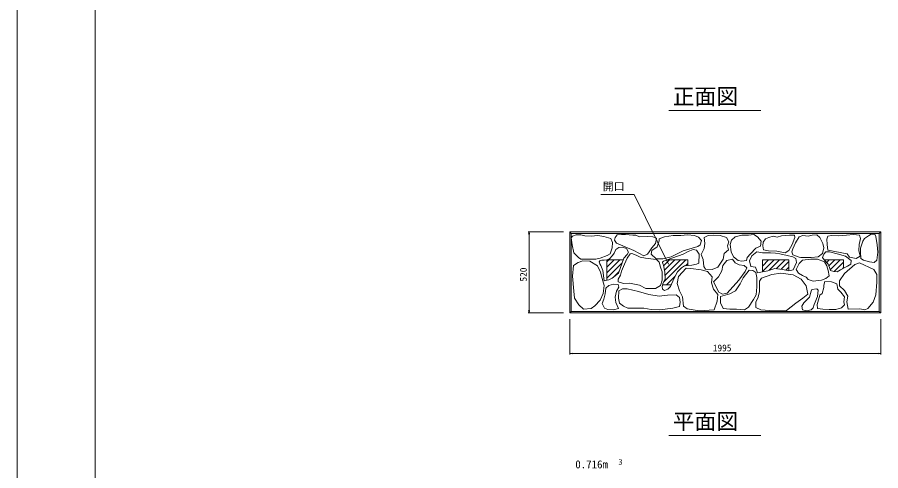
# Model space of a CAD drawing. Units: millimetres on the paper. Extents: x -6 to 835, y 0 to 594.
# Drawn here: x -5.8 to 271.1, y 152 to 297.4 of the extents above; entities that cross this region are included whole.
import ezdxf
from ezdxf.enums import TextEntityAlignment as Align

# ---------------------------------------------------------------- set-up
doc = ezdxf.new("R2010")
doc.units = ezdxf.units.MM
for name, color, linetype, lineweight in [('0_2', 7, 'Continuous', 18), ('D-STR-DIM（寸法）', 7, 'Continuous', 18), ('D-STR-STRn（構造物）', 7, 'Continuous', 18), ('D-STR-TXT（文字）', 2, 'Continuous', 18), ('D-STR（構造物外形線）', 1, 'Continuous', 18), ('D-TTL(外枠）', 2, 'Continuous', 18), ('D-TTL-LINE（枠内）', 2, 'Continuous', 18), ('DEFPOINTS_3', 8, 'Continuous', 18)]:
    doc.layers.add(name, color=color, linetype=linetype, lineweight=lineweight)
doc.layers.add('D-TTL-TXT（文字）', color=7, linetype='Continuous')
doc.styles.add('ＭＳ ゴシック', font='')
doc.styles.get('ＭＳ ゴシック').set_extended_font_data('MS Gothic')

msp = doc.modelspace()

# ---------------------------------------------------------------- linework, layer by layer
at = {"layer": '0_2'}
for p, q in [((158.149, 227.863), (158.274, 228.613)), ((158.274, 228.613), (158.399, 227.863)), ((158.274, 202.613), (158.149, 203.363)), ((158.399, 203.363), (158.274, 202.613)), ((171.32, 189.575), (172.07, 189.7)), ((172.07, 189.45), (171.32, 189.575)), ((270.32, 189.7), (271.07, 189.575)), ((271.07, 189.575), (270.32, 189.45))]:
    msp.add_line(p, q, dxfattribs=at)
at = {"layer": '0_2', "color": 9}
for p, q in [((158.274, 228.613), (158.274, 228.513)), ((158.274, 202.613), (158.274, 202.713)), ((171.32, 189.575), (171.42, 189.575)), ((271.07, 189.575), (270.97, 189.575))]:
    msp.add_line(p, q, dxfattribs=at)
at = {"layer": 'D-STR-DIM（寸法）'}
for p, q in [((169.32, 228.613), (158.024, 228.613)), ((158.274, 228.513), (158.274, 202.713)), ((169.32, 202.613), (158.024, 202.613)), ((171.32, 200.613), (171.32, 189.325)), ((271.07, 200.613), (271.07, 189.325)), ((171.42, 189.575), (270.97, 189.575))]:
    msp.add_line(p, q, dxfattribs=at)
at = {"layer": 'D-STR-STRn（構造物）'}
for p, q in [((183.245, 219.017), (183.84, 219.613)), ((183.245, 217.249), (185.608, 219.613)), ((183.245, 215.482), (187.376, 219.613)), ((201.41, 217.737), (203.285, 219.613)), ((201.442, 212.465), (208.589, 219.613)), ((201.734, 216.294), (205.053, 219.613)), ((201.911, 214.703), (206.821, 219.613)), ((233.145, 219.42), (233.338, 219.613)), ((233.145, 217.652), (235.105, 219.613)), ((233.145, 215.884), (236.873, 219.613)), ((235.308, 216.28), (238.641, 219.613)), ((237.567, 216.771), (240.409, 219.613)), ((239.184, 216.62), (241.645, 219.081)), ((253.732, 218.794), (254.551, 219.613)), ((254.428, 217.722), (256.318, 219.613)), ((254.888, 216.415), (258.086, 219.613)), ((256.139, 215.897), (259.145, 218.903)), ((183.245, 213.714), (188.175, 218.644)), ((208.486, 217.742), (209.245, 218.501)), ((240.649, 216.317), (241.645, 217.313)), ((258.793, 216.783), (259.145, 217.135)), ((185.282, 213.983), (187.223, 215.925)), ((202.357, 211.613), (205.172, 214.428))]:
    msp.add_line(p, q, dxfattribs=at)
at = {"layer": 'D-STR-TXT（文字）'}
for p, q in [((192.022, 240.61), (181.311, 240.61)), ((202.991, 218.258), (192.022, 240.61))]:
    msp.add_line(p, q, dxfattribs=at)
at = {"layer": 'D-STR（構造物外形線）'}
for p, q in [((171.32, 228.613), (271.07, 228.613)), ((171.32, 202.613), (171.32, 228.613)), ((171.32, 228.613), (171.82, 228.113)), ((171.82, 228.113), (270.57, 228.113)), ((171.82, 203.113), (171.82, 228.113)), ((171.82, 226.685), (172.25, 227.225)), ((172.25, 227.225), (173.359, 227.68)), ((173.359, 227.68), (174.895, 227.68)), ((174.895, 227.68), (176.175, 227.367)), ((176.175, 227.367), (178.238, 227.211)), ((178.238, 227.211), (180.342, 227.438)), ((180.342, 227.438), (182.277, 227.154)), ((182.277, 227.154), (184.552, 226.528)), ((185.853, 226.809), (186.593, 227.634)), ((186.593, 227.634), (187.901, 227.805)), ((187.901, 227.805), (189.21, 227.776)), ((189.21, 227.776), (191.542, 227.513)), ((191.542, 227.513), (192.566, 227.513)), ((192.566, 227.513), (193.704, 227.001)), ((193.704, 227.001), (196.264, 227.172)), ((196.264, 227.172), (197.97, 227.058)), ((201.711, 227.058), (204.498, 227.456)), ((204.498, 227.456), (207.001, 227.456)), ((207.001, 227.456), (209.106, 227.627)), ((209.106, 227.627), (211.325, 227.456)), ((211.325, 227.456), (212.633, 226.887)), ((214.446, 226.774), (215.755, 227.456)), ((215.755, 227.456), (217.518, 227.57)), ((217.518, 227.57), (219.623, 227.456)), ((219.623, 227.456), (221.614, 226.774)), ((224.409, 227.058), (226.571, 227.513)), ((226.571, 227.513), (228.675, 227.513)), ((228.675, 227.513), (230.339, 227.776)), ((230.339, 227.776), (231.577, 227.022)), ((235.203, 226.852), (236.592, 227.203)), ((236.592, 227.203), (237.82, 226.966)), ((237.82, 226.966), (239.242, 227.307)), ((239.242, 227.307), (241.802, 227.534)), ((241.802, 227.534), (243.452, 227.534)), ((243.452, 227.534), (243.566, 226.795)), ((244.902, 227.058), (246.097, 227.399)), ((246.097, 227.399), (247.804, 227.286)), ((247.804, 227.286), (249.055, 227.57)), ((249.055, 227.57), (250.534, 227.627)), ((250.534, 227.627), (251.501, 226.774)), ((253.784, 226.23), (254.068, 227.254)), ((254.068, 227.254), (255.32, 227.481)), ((255.32, 227.481), (257.539, 227.367)), ((257.539, 227.367), (260.042, 227.538)), ((260.042, 227.538), (262.331, 227.723)), ((262.331, 227.723), (264.308, 227.609)), ((264.308, 227.609), (264.536, 226.471)), ((265.873, 226.478), (267.096, 227.36)), ((267.096, 227.36), (268.034, 227.844)), ((268.034, 227.844), (269.172, 227.844)), ((269.172, 227.844), (269.542, 227.133)), ((269.542, 227.133), (269.94, 224.438)), ((270.57, 228.113), (271.07, 228.613)), ((270.57, 203.113), (270.57, 228.113)), ((271.07, 202.613), (271.07, 228.613)), ((171.82, 226.685), (172.108, 224.438)), ((172.108, 224.438), (172.627, 221.913)), ((184.552, 226.528), (185.007, 225.22)), ((184.95, 223.456), (185.007, 225.22)), ((185.711, 225.956), (185.853, 226.809)), ((185.711, 225.956), (186.308, 225.01)), ((186.308, 225.01), (191.883, 222.621)), ((197.629, 223.531), (198.881, 224.839)), ((197.97, 227.058), (199.108, 226.603)), ((198.881, 224.839), (199.108, 226.603)), ((199.321, 223.815), (200.004, 225.693)), ((200.004, 226.432), (201.711, 227.058)), ((200.004, 225.693), (200.004, 226.432)), ((212.427, 223.872), (213.145, 224.498)), ((212.633, 226.887), (213.543, 225.806)), ((213.145, 224.498), (213.543, 225.806)), ((214.446, 226.774), (214.617, 224.839)), ((214.446, 223.303), (214.617, 224.839)), ((221.614, 226.774), (222.354, 225.408)), ((221.956, 224.1), (222.354, 225.408)), ((222.816, 224.612), (223.214, 225.92)), ((222.816, 224.612), (223.157, 222.244)), ((223.214, 225.92), (224.409, 227.058)), ((231.577, 227.022), (232.771, 225.6)), ((232.544, 224.007), (232.771, 225.6)), ((233.212, 224.121), (233.383, 225.316)), ((233.383, 225.316), (234.122, 226.397)), ((234.122, 226.397), (235.203, 226.852)), ((241.575, 222.642), (242.655, 224.576)), ((242.655, 224.576), (243.566, 226.795)), ((242.911, 223.133), (243.708, 225.124)), ((243.708, 225.124), (244.902, 227.058)), ((251.501, 226.774), (252.469, 224.896)), ((252.469, 224.896), (252.867, 223.531)), ((253.784, 226.23), (253.898, 224.523)), ((253.898, 224.523), (254.125, 222.717)), ((264.024, 222.603), (264.194, 224.594)), ((264.194, 224.594), (264.536, 226.471)), ((264.593, 223.357), (265.375, 225.618)), ((265.375, 225.618), (265.873, 226.478)), ((269.94, 224.438), (270.111, 222.141)), ((172.627, 221.913), (174.099, 220.434)), ((183.336, 221.032), (184.324, 221.579)), ((184.324, 221.579), (184.95, 223.456)), ((185.082, 221.006), (185.594, 221.803)), ((185.594, 221.803), (186.106, 222.941)), ((186.106, 222.941), (187.073, 223.623)), ((187.073, 223.623), (188.267, 223.68)), ((188.267, 223.68), (189.519, 223.282)), ((189.519, 223.282), (190.202, 222.144)), ((189.789, 220.228), (190.699, 221.536)), ((189.803, 221.405), (190.202, 222.144)), ((190.699, 221.536), (191.268, 221.65)), ((191.268, 221.65), (192.634, 221.195)), ((191.883, 222.621), (195.069, 220.914)), ((196.321, 221.426), (196.776, 222.166)), ((196.776, 222.166), (197.629, 223.531)), ((197.487, 221.497), (197.615, 222.678)), ((197.615, 222.678), (199.321, 223.815)), ((203.894, 220.63), (207.705, 222.564)), ((207.67, 221.458), (209.319, 222.311)), ((207.705, 222.564), (212.427, 223.872)), ((209.319, 222.311), (210.912, 222.937)), ((210.912, 222.937), (211.993, 222.71)), ((211.993, 222.71), (212.79, 221.515)), ((213.536, 221.312), (214.446, 223.303)), ((220.59, 219.89), (220.875, 221.711)), ((220.875, 221.711), (222.24, 222.905)), ((221.956, 224.1), (222.24, 222.905)), ((223.157, 222.244), (223.84, 220.651)), ((228.22, 220.367), (229.358, 221.561)), ((229.358, 221.561), (231.065, 223.382)), ((229.71, 220.968), (231.303, 222.219)), ((231.065, 223.382), (232.544, 224.007)), ((231.303, 222.219), (233.18, 221.935)), ((233.18, 221.935), (235.669, 221.878)), ((233.212, 224.121), (233.497, 222.813)), ((233.497, 222.813), (235.089, 222.528)), ((235.089, 222.528), (237.706, 222.471)), ((235.669, 221.878), (237.319, 221.821)), ((237.319, 221.821), (238.684, 221.593)), ((237.706, 222.471), (240.437, 221.846)), ((238.684, 221.593), (241.016, 221.024)), ((240.437, 221.846), (241.575, 222.642)), ((242.584, 222.166), (242.911, 223.133)), ((242.584, 222.166), (242.926, 221.199)), ((251.046, 220.594), (252.369, 221.696)), ((252.369, 221.696), (252.867, 223.531)), ((252.806, 221.48), (253.432, 222.162)), ((253.432, 222.162), (254.684, 222.162)), ((254.125, 222.717), (260.269, 221.579)), ((254.684, 222.162), (257.073, 221.593)), ((257.073, 221.593), (259.747, 220.854)), ((260.269, 221.579), (261.08, 220.484)), ((264.024, 222.603), (264.422, 220.84)), ((264.593, 223.357), (264.621, 222.077)), ((264.621, 222.077), (264.706, 220.121)), ((269.769, 219.581), (270.111, 222.141)), ((172.584, 217.817), (174.063, 218.841)), ((174.063, 218.841), (175.486, 219.296)), ((174.099, 220.434), (174.839, 219.837)), ((174.839, 219.837), (177.96, 219.808)), ((175.486, 219.296), (177.818, 219.24)), ((177.818, 219.24), (180.264, 217.761)), ((177.96, 219.808), (179.695, 219.808)), ((179.695, 219.808), (181.089, 220.15)), ((180.787, 218.98), (181.004, 219.325)), ((180.787, 218.98), (180.986, 218.411)), ((181.004, 219.325), (181.601, 219.552)), ((181.089, 220.15), (183.336, 221.032)), ((181.601, 219.552), (182.369, 219.538)), ((182.369, 219.538), (183.245, 219.613)), ((183.245, 219.613), (184.118, 219.979)), ((183.245, 219.613), (188.514, 219.613)), ((183.245, 213.079), (183.245, 219.613)), ((184.118, 219.979), (185.082, 221.006)), ((187.016, 215.332), (188.708, 220.167)), ((188.708, 220.167), (189.803, 221.405)), ((188.879, 218.294), (189.789, 220.228)), ((192.634, 221.195), (193.942, 220.512)), ((193.942, 220.512), (195.592, 220.171)), ((195.069, 220.914), (196.321, 221.426)), ((195.592, 220.171), (198.152, 219.901)), ((197.487, 221.497), (199.073, 219.961)), ((198.152, 219.901), (199.119, 219.787)), ((199.073, 219.961), (201.163, 220.004)), ((199.119, 219.787), (200.029, 218.934)), ((200.029, 218.934), (200.484, 217.341)), ((201.089, 218.87), (201.373, 219.268)), ((201.089, 218.87), (201.231, 218.344)), ((201.163, 220.004), (203.894, 220.63)), ((201.373, 219.268), (202.041, 219.424)), ((202.041, 219.424), (202.55, 219.613)), ((202.55, 219.613), (207.67, 221.458)), ((202.55, 219.613), (209.245, 219.613)), ((209.245, 217.837), (209.245, 219.613)), ((212.733, 218.614), (212.79, 221.515)), ((213.536, 221.312), (214.105, 219.776)), ((214.105, 219.776), (214.39, 217.501)), ((218.827, 217.33), (220.59, 219.89)), ((220.42, 217.857), (221.728, 219.449)), ((221.728, 219.449), (223.492, 219.904)), ((223.492, 219.904), (224.345, 218.71)), ((223.84, 220.651), (225.376, 219.456)), ((225.376, 219.456), (226.571, 219.172)), ((226.571, 219.172), (227.993, 219.456)), ((227.993, 219.456), (228.22, 220.367)), ((228.97, 219.375), (229.71, 220.968)), ((228.97, 219.375), (229.369, 217.554)), ((233.145, 219.613), (241.645, 219.613)), ((233.145, 215.786), (233.145, 219.613)), ((241.016, 221.024), (242.894, 220.569)), ((241.645, 216.075), (241.645, 219.613)), ((242.894, 220.569), (243.861, 220.057)), ((242.926, 221.199), (244.917, 220.459)), ((243.861, 220.057), (244.088, 218.749)), ((244.87, 218.521), (246.008, 219.545)), ((244.917, 220.459), (245.414, 220.367)), ((245.414, 220.367), (248.714, 220.367)), ((246.008, 219.545), (248.682, 219.83)), ((248.682, 219.83), (250.844, 219.887)), ((248.714, 220.367), (251.046, 220.594)), ((250.844, 219.887), (253.062, 218.962)), ((252.351, 220.399), (252.806, 221.48)), ((252.351, 220.399), (252.92, 219.613)), ((252.92, 219.613), (259.145, 219.613)), ((252.92, 219.613), (254.228, 218.294)), ((253.062, 218.962), (253.745, 217.739)), ((259.145, 216.985), (259.145, 219.613)), ((259.747, 220.854), (261.624, 219.432)), ((261.08, 220.484), (263.17, 220.043)), ((261.453, 218.237), (261.624, 219.432)), ((263.17, 220.043), (264.422, 220.84)), ((264.706, 220.121), (265.588, 219.552)), ((265.588, 219.552), (267.437, 218.984)), ((267.437, 218.984), (268.973, 218.785)), ((268.973, 218.785), (269.769, 219.581)), ((172.229, 214.397), (172.584, 217.817)), ((180.264, 217.761), (181.174, 215.67)), ((180.986, 218.411), (181.327, 217.778)), ((181.327, 217.778), (181.953, 216.185)), ((181.953, 216.185), (182.408, 212.886)), ((187.912, 215.961), (188.879, 218.294)), ((200.484, 217.341), (200.996, 215.805)), ((201.231, 218.344), (201.376, 217.889)), ((201.376, 217.889), (201.86, 215.734)), ((205.906, 215.826), (207.158, 217.078)), ((206.258, 214.344), (208.647, 216.961)), ((207.158, 217.078), (208.182, 217.704)), ((208.182, 217.704), (210.457, 217.988)), ((208.647, 216.961), (210.208, 216.833)), ((210.208, 216.833), (213.508, 216.491)), ((210.457, 217.988), (211.936, 218.273)), ((211.936, 218.273), (212.733, 218.614)), ((213.508, 216.491), (215.556, 215.922)), ((214.39, 217.501), (214.845, 216.705)), ((214.845, 216.705), (217.063, 216.591)), ((217.063, 216.591), (218.827, 217.33)), ((219.054, 214.159), (220.135, 216.093)), ((220.135, 216.093), (220.42, 217.857)), ((224.345, 218.71), (225.71, 218.084)), ((225.71, 218.084), (227.246, 217.857)), ((227.004, 213.846), (228.882, 216.292)), ((227.246, 217.857), (228.156, 217.06)), ((227.587, 215.865), (228.156, 217.06)), ((228.882, 216.292), (230.076, 216.235)), ((229.369, 217.554), (230.905, 217.27)), ((230.076, 216.235), (230.986, 215.553)), ((230.905, 217.27), (231.36, 216.132)), ((231.36, 216.132), (231.516, 215.45)), ((231.516, 215.45), (234.816, 216.132)), ((234.816, 216.132), (237.091, 216.815)), ((237.091, 216.815), (239.537, 216.587)), ((239.537, 216.587), (241.645, 216.075)), ((241.645, 216.075), (243.007, 216.473)), ((243.007, 216.473), (243.519, 217.668)), ((243.519, 217.668), (244.088, 218.749)), ((243.96, 216.53), (244.87, 218.521)), ((243.96, 216.53), (244.686, 215.371)), ((253.745, 217.739), (254.257, 216.26)), ((254.228, 218.294), (254.627, 217.156)), ((254.257, 216.26), (254.527, 214.518)), ((254.627, 217.156), (254.968, 216.189)), ((254.968, 216.189), (255.992, 215.905)), ((257.13, 215.848), (258.154, 216.417)), ((258.154, 216.417), (259.145, 216.985)), ((259.145, 216.985), (260.372, 217.668)), ((259.402, 215.314), (262.815, 218.102)), ((260.372, 217.668), (261.453, 218.237)), ((262.815, 218.102), (264.294, 218.671)), ((264.294, 218.671), (268.902, 216.509)), ((268.902, 216.509), (269.869, 214.93)), ((172.229, 214.397), (172.641, 209.64)), ((181.174, 215.67), (181.743, 213.679)), ((181.743, 213.679), (182.369, 211.403)), ((182.408, 212.886), (183.887, 213.227)), ((183.887, 213.227), (184.968, 213.739)), ((184.968, 213.739), (187.016, 215.332)), ((186.831, 213.473), (187.628, 214.71)), ((186.831, 213.473), (186.888, 212.619)), ((187.628, 214.71), (187.912, 215.961)), ((200.996, 213.131), (200.996, 215.805)), ((201.32, 212.242), (201.974, 213.437)), ((201.86, 215.734), (201.974, 213.437)), ((203.631, 211.048), (204.712, 213.551)), ((204.712, 213.551), (205.906, 215.826)), ((205.746, 212.011), (206.258, 214.344)), ((215.556, 215.922), (217.035, 214.216)), ((216.807, 212.282), (217.035, 214.216)), ((217.461, 212.58), (219.054, 214.159)), ((225.539, 213.092), (227.587, 215.865)), ((226.037, 211.969), (227.004, 213.846)), ((230.986, 215.553), (231.328, 213.96)), ((231.328, 213.96), (231.385, 211.002)), ((232.142, 212.765), (232.825, 213.793)), ((232.825, 213.793), (236.124, 214.93)), ((236.124, 214.93), (239.082, 215.386)), ((239.082, 215.386), (242.951, 214.817)), ((242.951, 214.817), (245.567, 213.451)), ((244.686, 215.371), (245.994, 214.632)), ((245.567, 213.451), (247.16, 211.29)), ((245.994, 214.632), (247.132, 214.063)), ((247.132, 214.063), (247.814, 213.323)), ((247.814, 213.323), (249.407, 212.811)), ((252.024, 213.096), (253.503, 213.608)), ((253.503, 213.608), (254.527, 214.518)), ((255.992, 215.905), (257.13, 215.848)), ((257.88, 212.939), (259.402, 215.314)), ((269.812, 212.484), (269.869, 214.93)), ((182.085, 208.858), (182.369, 211.403)), ((182.749, 208.723), (182.863, 210.543)), ((182.863, 210.543), (183.887, 211.396)), ((183.887, 211.396), (185.366, 211.851)), ((185.366, 211.851), (186.845, 211.738)), ((186.333, 209.633), (187.073, 210.884)), ((186.845, 211.738), (187.073, 210.884)), ((186.888, 212.619), (188.595, 212.107)), ((188.595, 212.107), (190.529, 212.164)), ((190.529, 212.164), (193.714, 211.482)), ((193.714, 211.482), (195.762, 210.401)), ((195.762, 210.401), (198.834, 210.458)), ((198.834, 210.458), (200.427, 211.425)), ((200.427, 211.425), (200.996, 213.131)), ((200.978, 211.076), (201.32, 212.242)), ((200.978, 211.076), (201.12, 210.223)), ((201.135, 211.613), (203.875, 211.613)), ((202.834, 210.251), (203.631, 211.048)), ((205.746, 212.011), (206.486, 209.679)), ((216.807, 212.282), (217.49, 210.234)), ((217.461, 212.58), (219.168, 209.224)), ((221.785, 208.996), (225.539, 213.092)), ((224.444, 209.75), (226.037, 211.969)), ((231.1, 208.385), (231.385, 211.002)), ((232.142, 212.765), (232.199, 209.466)), ((247.16, 211.29), (247.672, 208.687)), ((249.407, 212.811), (252.024, 213.096)), ((252.333, 208.9), (252.845, 210.799)), ((252.817, 211.539), (253.116, 212.655)), ((252.817, 211.539), (252.845, 210.799)), ((253.116, 212.655), (255.277, 212.598)), ((255.277, 212.598), (257.041, 211.915)), ((257.041, 211.915), (257.268, 210.209)), ((257.88, 211.29), (257.88, 212.939)), ((257.88, 211.29), (259.416, 209.768)), ((269.528, 208.46), (269.812, 212.484)), ((172.641, 209.64), (172.812, 207.364)), ((181.061, 206.753), (182.085, 208.858)), ((182.294, 207.016), (182.749, 208.723)), ((185.878, 207.699), (186.333, 209.633)), ((185.878, 207.699), (186.163, 205.935)), ((186.959, 207.3), (187.13, 209.747)), ((187.13, 209.747), (188.265, 210.327)), ((188.265, 210.327), (189.761, 210.387)), ((189.761, 210.387), (193.402, 209.476)), ((193.402, 209.476), (196.73, 208.481)), ((196.73, 208.481), (199.972, 208.026)), ((199.972, 208.026), (202.703, 208.31)), ((201.12, 210.223), (201.775, 209.825)), ((201.775, 209.825), (202.834, 210.251)), ((202.703, 208.31), (205.433, 208.424)), ((205.433, 208.424), (206.514, 207.571)), ((206.486, 209.679), (207.51, 207.802)), ((207.51, 207.802), (207.865, 204.794)), ((217.49, 210.234), (218.855, 208.527)), ((218.628, 206.365), (218.855, 208.527)), ((219.168, 209.224), (220.363, 208.655)), ((219.723, 207.873), (222.624, 208.726)), ((219.723, 205.882), (219.723, 207.873)), ((220.363, 208.655), (221.785, 208.996)), ((222.624, 208.726), (224.444, 209.75)), ((230.247, 206.906), (231.1, 208.385)), ((231.061, 206.109), (231.744, 207.702)), ((231.744, 207.702), (232.199, 209.466)), ((246.136, 207.379), (247.672, 208.687)), ((248.202, 207.645), (248.771, 209.579)), ((248.771, 209.579), (249.02, 210.173)), ((249.02, 210.173), (250.527, 210.315)), ((250.442, 207.108), (250.812, 207.905)), ((250.527, 210.315), (251.011, 209.917)), ((250.669, 205.274), (251.537, 208.275)), ((250.812, 207.905), (251.011, 209.917)), ((251.537, 208.275), (252.333, 208.9)), ((257.268, 210.209), (258.292, 209.242)), ((258.292, 209.242), (259.43, 207.777)), ((259.259, 206.184), (259.43, 207.777)), ((259.416, 209.768), (260.497, 208.004)), ((260.212, 206.184), (260.497, 208.004)), ((268.674, 206.07), (269.528, 208.46)), ((172.812, 207.364), (174.234, 205.217)), ((174.234, 205.217), (175.713, 203.852)), ((179.411, 204.876), (181.061, 206.753)), ((181.782, 205.594), (182.294, 207.016)), ((181.782, 205.594), (182.465, 204.172)), ((186.163, 205.935), (187.016, 204.058)), ((186.959, 207.3), (187.3, 205.708)), ((187.3, 205.708), (188.609, 204.741)), ((206.514, 207.571), (206.799, 206.035)), ((206.571, 204.726), (206.799, 206.035)), ((217.646, 203.621), (218.628, 206.365)), ((219.723, 205.882), (220.519, 204.061)), ((228.711, 204.517), (230.247, 206.906)), ((231.004, 204.346), (231.061, 206.109)), ((240.888, 203.446), (243.804, 205.786)), ((243.804, 205.786), (246.136, 207.379)), ((245.813, 204.744), (246.382, 205.825)), ((246.382, 205.825), (248.202, 207.645)), ((249.446, 204.271), (249.674, 205.345)), ((249.674, 205.345), (250.072, 206.056)), ((250.072, 206.056), (250.442, 207.108)), ((250.669, 205.274), (250.84, 204.079)), ((258.52, 204.25), (259.487, 205.217)), ((259.259, 206.184), (259.487, 205.217)), ((260.212, 206.184), (260.611, 203.795)), ((266.968, 204.079), (268.674, 206.07)), ((171.32, 202.613), (171.82, 203.113)), ((171.32, 202.613), (271.07, 202.613)), ((171.82, 203.113), (270.57, 203.113)), ((175.713, 203.852), (178.159, 204.022)), ((178.159, 204.022), (179.411, 204.876)), ((182.465, 204.172), (183.546, 203.717)), ((183.546, 203.717), (185.366, 203.66)), ((185.366, 203.66), (187.016, 204.058)), ((188.609, 204.741), (189.917, 204.172)), ((189.917, 204.172), (195.137, 204.101)), ((195.137, 204.101), (197.469, 203.702)), ((197.469, 203.702), (200.257, 203.589)), ((200.257, 203.589), (204.409, 204.101)), ((204.409, 204.101), (206.571, 204.726)), ((207.865, 204.794), (208.975, 203.969)), ((208.975, 203.969), (212.79, 203.301)), ((212.79, 203.301), (217.646, 203.621)), ((220.519, 204.061), (222.624, 203.777)), ((222.624, 203.777), (224.843, 203.777)), ((224.843, 203.777), (227.346, 203.663)), ((227.346, 203.663), (228.711, 204.517)), ((231.004, 204.346), (232.597, 203.663)), ((232.597, 203.663), (236.672, 203.272)), ((236.672, 203.272), (240.888, 203.446)), ((245.813, 204.744), (245.983, 203.638)), ((245.983, 203.638), (247.292, 203.283)), ((247.292, 203.283), (248.735, 203.56)), ((248.735, 203.56), (249.446, 204.271)), ((250.84, 204.079), (252.49, 203.852)), ((252.49, 203.852), (254.481, 203.681)), ((254.481, 203.681), (256.643, 203.681)), ((256.643, 203.681), (258.52, 204.25)), ((260.611, 203.795), (264.408, 203.965)), ((264.408, 203.965), (265.944, 203.624)), ((265.944, 203.624), (266.968, 204.079)), ((270.57, 203.113), (271.07, 202.613))]:
    msp.add_line(p, q, dxfattribs=at)
at = {"layer": 'D-TTL(外枠）'}
msp.add_line((19.155, 20.437), (19.155, 574.437), dxfattribs=at)
at = {"layer": 'D-TTL-LINE（枠内）'}
for p, q in [((203.161, 267.563), (232.635, 267.563)), ((203.161, 163.341), (232.635, 163.341))]:
    msp.add_line(p, q, dxfattribs=at)
at = {"layer": 'DEFPOINTS_3'}
msp.add_line((-5.845, 0.437), (-5.845, 594.437), dxfattribs=at)

# ---------------------------------------------------------------- texts
at = {"layer": 'D-STR-STRn（構造物）', "style": 'ＭＳ ゴシック'}
msp.add_text('520', height=2.199, rotation=90, dxfattribs=at).set_placement((158.224, 212.681), align=Align.BOTTOM_LEFT)
msp.add_text('1995', height=2.199, dxfattribs=at).set_placement((217.22, 189.625), align=Align.BOTTOM_LEFT)
at = {"layer": 'D-STR-TXT（文字）', "color": 7, "style": 'ＭＳ ゴシック'}
for s, height, p in [('開口', 2.566, (181.932, 241.116)), ('0.716m', 2.566, (173.12, 152.009)), ('3', 1.833, (186.957, 153.369))]:
    msp.add_text(s, height=height, dxfattribs=at).set_placement(p, align=Align.BOTTOM_LEFT)
at = {"layer": 'D-TTL-TXT（文字）', "style": 'ＭＳ ゴシック'}
for s, p in [('正面図', (204.36, 267.947)), ('平面図', (204.36, 163.724))]:
    msp.add_text(s, height=5.132, dxfattribs=at).set_placement(p, align=Align.BOTTOM_LEFT)

doc.saveas('drawing.dxf')
